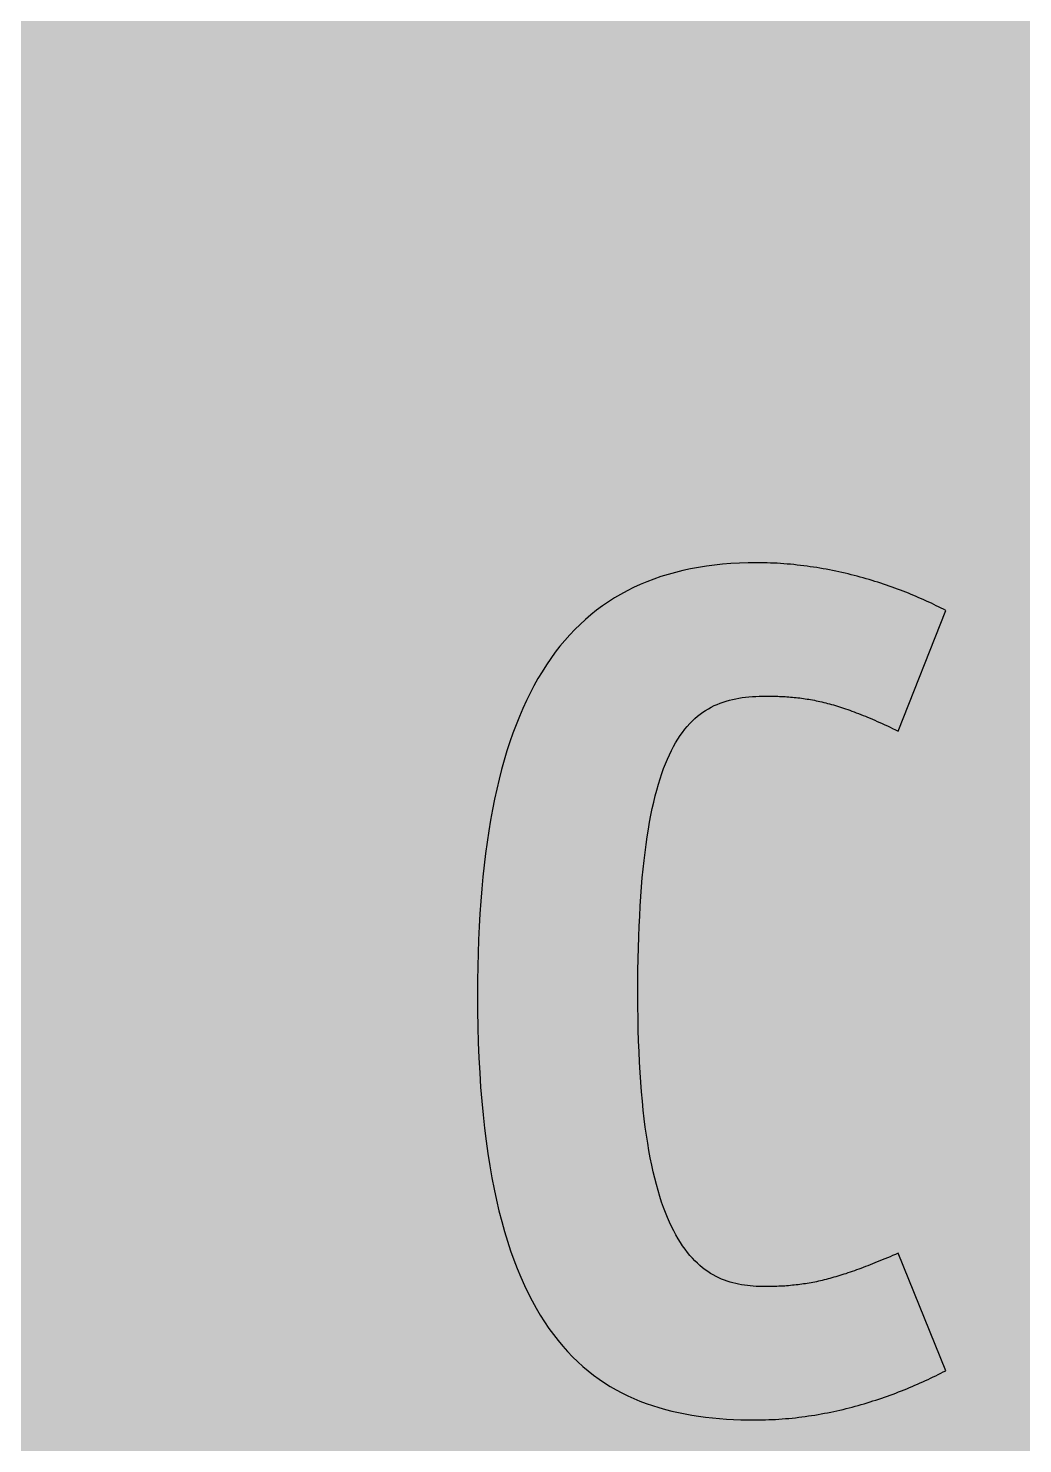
# Model space of a CAD drawing. Header units: millimetres. Extents: x 0 to 212, y 0 to 159.
# Drawn here: x 129.65 to 162.8, y 32.24 to 79.43 of the extents above; entities that cross this region are included whole.
import ezdxf

# ---------------------------------------------------------------- set-up
doc = ezdxf.new("R2010")
doc.units = ezdxf.units.MM

msp = doc.modelspace()

# ---------------------------------------------------------------- hatches: boundary and pattern name
for color, points in [(40, [(14.1633, 0.0536), (13.9878, 0.0533), (13.8125, 0.0559), (13.6373, 0.061), (13.462, 0.0686), (13.2893, 0.0787), (13.114, 0.0914), (12.9413, 0.1041), (12.7686, 0.1219), (12.5959, 0.1397), (12.4231, 0.16), (12.2504, 0.1829), (12.0777, 0.2057), (11.9075, 0.2337), (11.7373, 0.2616), (11.5672, 0.2921), (11.397, 0.3251), (11.2268, 0.3607), (11.0592, 0.3988), (10.8915, 0.4369), (10.7239, 0.4775), (10.5562, 0.5207), (10.3886, 0.5664), (10.2235, 0.6121), (10.0584, 0.6629), (9.8933, 0.7137), (9.7307, 0.7671), (9.5682, 0.8204), (9.4056, 0.8788), (9.2431, 0.9373), (9.083, 0.9982), (8.923, 1.0617), (8.763, 1.1252), (8.6055, 1.1938), (8.4455, 1.2624), (8.2906, 1.331), (8.1331, 1.4046), (7.9781, 1.4783), (7.8232, 1.5545), (7.6708, 1.6332), (7.5184, 1.7145), (7.366, 1.7958), (7.2161, 1.8796), (7.0663, 1.966), (6.919, 2.0523), (6.7716, 2.1438), (6.6243, 2.2352), (6.4795, 2.3266), (6.3348, 2.4232), (6.19, 2.5197), (6.0477, 2.6187), (5.908, 2.7178), (5.7683, 2.8194), (5.6286, 2.9235), (5.4915, 3.0302), (5.3543, 3.1369), (5.2197, 3.2461), (5.0851, 3.3579), (4.953, 3.4722), (4.8209, 3.5865), (4.6914, 3.7033), (4.5644, 3.8202), (4.4348, 3.9395), (4.3104, 4.0615), (4.1859, 4.1859), (4.0615, 4.3104), (3.9395, 4.4348), (3.8202, 4.5618), (3.7033, 4.6914), (3.5865, 4.8209), (3.4722, 4.953), (3.3579, 5.0851), (3.2487, 5.2197), (3.1369, 5.3543), (3.0302, 5.4915), (2.9235, 5.6286), (2.8194, 5.7683), (2.7178, 5.908), (2.6187, 6.0477), (2.5197, 6.19), (2.4232, 6.3348), (2.3266, 6.477), (2.2352, 6.6243), (2.1438, 6.7691), (2.0523, 6.919), (1.966, 7.0663), (1.8796, 7.2161), (1.7958, 7.366), (1.7145, 7.5184), (1.6332, 7.6708), (1.5545, 7.8232), (1.4783, 7.9781), (1.4046, 8.1331), (1.331, 8.2906), (1.2598, 8.4455), (1.1913, 8.603), (1.1252, 8.763), (1.0592, 8.923), (0.9982, 9.083), (0.9373, 9.2431), (0.8763, 9.4056), (0.8204, 9.5682), (0.7645, 9.7307), (0.7112, 9.8933), (0.6604, 10.0584), (0.6121, 10.2235), (0.5639, 10.3911), (0.5207, 10.5562), (0.4775, 10.7239), (0.4343, 10.8915), (0.3962, 11.0592), (0.3607, 11.2268), (0.3251, 11.397), (0.2921, 11.5672), (0.2616, 11.7373), (0.2311, 11.9075), (0.2057, 12.0802), (0.1803, 12.2504), (0.1575, 12.4231), (0.1372, 12.5959), (0.1194, 12.7686), (0.1041, 12.9413), (0.0889, 13.1166), (0.0787, 13.2893), (0.0686, 13.4645), (0.061, 13.6373), (0.0559, 13.8125), (0.0508, 13.9878), (0.0508, 14.163), (0.0522, 144.6925), (0.0508, 144.8664), (0.0559, 145.0416), (0.061, 145.2169), (0.0686, 145.3896), (0.0787, 145.5649), (0.0889, 145.7376), (0.1041, 145.9128), (0.1194, 146.0856), (0.1372, 146.2583), (0.1575, 146.431), (0.1803, 146.6037), (0.2057, 146.7739), (0.2311, 146.9466), (0.2616, 147.1168), (0.2921, 147.287), (0.3251, 147.4572), (0.3607, 147.6248), (0.3962, 147.795), (0.4343, 147.9626), (0.4775, 148.1303), (0.5207, 148.2979), (0.5639, 148.463), (0.6121, 148.6281), (0.6604, 148.7932), (0.7112, 148.9583), (0.7645, 149.1234), (0.8204, 149.286), (0.8763, 149.4485), (0.9373, 149.6111), (0.9982, 149.7711), (1.0592, 149.9311), (1.1252, 150.0911), (1.1913, 150.2486), (1.2598, 150.4061), (1.331, 150.5636), (1.4046, 150.7185), (1.4783, 150.876), (1.5545, 151.0284), (1.6332, 151.1833), (1.7145, 151.3357), (1.7958, 151.4856), (1.8796, 151.638), (1.966, 151.7879), (2.0523, 151.9352), (2.1438, 152.0825), (2.2352, 152.2298), (2.3266, 152.3746), (2.4232, 152.5194), (2.5197, 152.6616), (2.6187, 152.8039), (2.7178, 152.9461), (2.8194, 153.0858), (2.9235, 153.2255), (3.0302, 153.3627), (3.1369, 153.4973), (3.2487, 153.6344), (3.3579, 153.7665), (3.4722, 153.8986), (3.5865, 154.0307), (3.7033, 154.1602), (3.8202, 154.2898), (3.9395, 154.4168), (4.0615, 154.5438), (4.1859, 154.6682), (4.3104, 154.7901), (4.4348, 154.9121), (4.5644, 155.034), (4.6914, 155.1508), (4.8209, 155.2677), (4.953, 155.382), (5.0851, 155.4937), (5.2197, 155.6055), (5.3543, 155.7147), (5.4915, 155.8239), (5.6286, 155.9281), (5.7683, 156.0322), (5.908, 156.1338), (6.0477, 156.2354), (6.19, 156.3345), (6.3348, 156.431), (6.4795, 156.525), (6.6243, 156.6189), (6.7716, 156.7104), (6.919, 156.7993), (7.0663, 156.8882), (7.2161, 156.9745), (7.366, 157.0584), (7.5184, 157.1396), (7.6708, 157.2209), (7.8232, 157.2971), (7.9781, 157.3733), (8.1331, 157.4495), (8.2906, 157.5206), (8.4455, 157.5918), (8.6055, 157.6603), (8.763, 157.7289), (8.923, 157.7924), (9.083, 157.8559), (9.2431, 157.9169), (9.4056, 157.9753), (9.5682, 158.0337), (9.7307, 158.0871), (9.8933, 158.1404), (10.0584, 158.1912), (10.2235, 158.242), (10.3886, 158.2877), (10.5562, 158.3334), (10.7239, 158.3766), (10.8915, 158.4173), (11.0592, 158.4579), (11.2268, 158.4935), (11.397, 158.529), (11.5672, 158.562), (11.7373, 158.5925), (11.9075, 158.6205), (12.0777, 158.6484), (12.2504, 158.6713), (12.4231, 158.6941), (12.5959, 158.7144), (12.7686, 158.7322), (12.9413, 158.75), (13.114, 158.7627), (13.2893, 158.7754), (13.462, 158.7856), (13.6373, 158.7932), (13.8125, 158.7983), (13.9878, 158.8008), (14.163, 158.8033), (197.6078, 158.8036), (197.7822, 158.8008), (197.9574, 158.7983), (198.1327, 158.7932), (198.3054, 158.7856), (198.4807, 158.7754), (198.6534, 158.7627), (198.8287, 158.75), (199.0014, 158.7322), (199.1741, 158.7144), (199.3468, 158.6941), (199.5195, 158.6713), (199.6897, 158.6484), (199.8624, 158.6205), (200.0326, 158.5925), (200.2028, 158.562), (200.373, 158.529), (200.5432, 158.4935), (200.7108, 158.4579), (200.8784, 158.4173), (201.0461, 158.3766), (201.2137, 158.3334), (201.3788, 158.2877), (201.5465, 158.242), (201.7116, 158.1912), (201.8767, 158.1404), (202.0392, 158.0871), (202.2018, 158.0337), (202.3643, 157.9753), (202.5269, 157.9169), (202.6869, 157.8559), (202.8469, 157.7924), (203.007, 157.7289), (203.167, 157.6603), (203.3245, 157.5918), (203.4794, 157.5206), (203.6369, 157.4495), (203.7918, 157.3733), (203.9468, 157.2971), (204.0992, 157.2209), (204.2516, 157.1396), (204.404, 157.0584), (204.5538, 156.9745), (204.7037, 156.8882), (204.8535, 156.7993), (205.0009, 156.7104), (205.1456, 156.6189), (205.293, 156.525), (205.4352, 156.431), (205.58, 156.3345), (205.7222, 156.2354), (205.8619, 156.1338), (206.0016, 156.0322), (206.1413, 155.9281), (206.2785, 155.8239), (206.4156, 155.7147), (206.5503, 155.6055), (206.6849, 155.4937), (206.817, 155.382), (206.949, 155.2677), (207.0786, 155.1508), (207.2081, 155.034), (207.3351, 154.9121), (207.4596, 154.7901), (207.584, 154.6682), (207.7085, 154.5438), (207.8304, 154.4168), (207.9498, 154.2898), (208.0666, 154.1602), (208.1835, 154.0307), (208.2978, 153.8986), (208.4121, 153.7665), (208.5238, 153.6344), (208.6331, 153.4973), (208.7397, 153.3627), (208.8464, 153.2255), (208.9506, 153.0858), (209.0522, 152.9461), (209.1512, 152.8039), (209.2503, 152.6616), (209.3468, 152.5194), (209.4433, 152.3746), (209.5348, 152.2298), (209.6262, 152.0825), (209.7176, 151.9352), (209.804, 151.7879), (209.8904, 151.638), (209.9742, 151.4856), (210.0555, 151.3357), (210.1367, 151.1833), (210.2155, 151.0284), (210.2917, 150.876), (210.3653, 150.7185), (210.439, 150.5636), (210.5076, 150.4061), (210.5762, 150.2486), (210.6447, 150.0911), (210.7082, 149.9311), (210.7717, 149.7711), (210.8327, 149.6111), (210.8911, 149.4485), (210.9495, 149.286), (211.0029, 149.1234), (211.0562, 148.9583), (211.107, 148.7932), (211.1578, 148.6281), (211.2035, 148.463), (211.2493, 148.2979), (211.2924, 148.1303), (211.3331, 147.9626), (211.3712, 147.795), (211.4093, 147.6248), (211.4448, 147.4572), (211.4779, 147.287), (211.5083, 147.1168), (211.5363, 146.9466), (211.5642, 146.7739), (211.5871, 146.6037), (211.6099, 146.431), (211.6303, 146.2583), (211.648, 146.0856), (211.6658, 145.9128), (211.6785, 145.7376), (211.6912, 145.5649), (211.7014, 145.3896), (211.709, 145.2169), (211.7141, 145.0416), (211.7166, 144.8664), (211.7166, 144.6911), (211.7189, 14.1647), (211.7166, 13.9878), (211.7141, 13.8125), (211.709, 13.6373), (211.7014, 13.4645), (211.6912, 13.2893), (211.6785, 13.1166), (211.6658, 12.9413), (211.648, 12.7686), (211.6303, 12.5959), (211.6099, 12.4231), (211.5871, 12.2504), (211.5642, 12.0802), (211.5363, 11.9075), (211.5083, 11.7373), (211.4779, 11.5672), (211.4448, 11.397), (211.4093, 11.2268), (211.3712, 11.0592), (211.3331, 10.8915), (211.2924, 10.7239), (211.2493, 10.5562), (211.2035, 10.3911), (211.1578, 10.2235), (211.107, 10.0584), (211.0562, 9.8933), (211.0029, 9.7307), (210.9495, 9.5682), (210.8911, 9.4056), (210.8327, 9.2431), (210.7717, 9.083), (210.7082, 8.923), (210.6447, 8.763), (210.5762, 8.603), (210.5076, 8.4455), (210.439, 8.2906), (210.3653, 8.1331), (210.2917, 7.9781), (210.2155, 7.8232), (210.1367, 7.6708), (210.0555, 7.5184), (209.9742, 7.366), (209.8904, 7.2161), (209.804, 7.0663), (209.7176, 6.919), (209.6262, 6.7691), (209.5348, 6.6243), (209.4433, 6.477), (209.3468, 6.3348), (209.2503, 6.19), (209.1512, 6.0477), (209.0522, 5.908), (208.9506, 5.7683), (208.8464, 5.6286), (208.7397, 5.4915), (208.6331, 5.3543), (208.5238, 5.2197), (208.4121, 5.0851), (208.2978, 4.953), (208.1835, 4.8209), (208.0666, 4.6914), (207.9498, 4.5618), (207.8304, 4.4348), (207.7085, 4.3104), (207.584, 4.1859), (207.4596, 4.0615), (207.3351, 3.9395), (207.2081, 3.8202), (207.0786, 3.7033), (206.949, 3.5865), (206.817, 3.4722), (206.6849, 3.3579), (206.5503, 3.2461), (206.4156, 3.1369), (206.2785, 3.0302), (206.1413, 2.9235), (206.0016, 2.8194), (205.8619, 2.7178), (205.7222, 2.6187), (205.58, 2.5197), (205.4352, 2.4232), (205.293, 2.3266), (205.1456, 2.2352), (205.0009, 2.1438), (204.8535, 2.0523), (204.7037, 1.966), (204.5538, 1.8796), (204.404, 1.7958), (204.2516, 1.7145), (204.0992, 1.6332), (203.9468, 1.5545), (203.7918, 1.4783), (203.6369, 1.4046), (203.4794, 1.331), (203.3245, 1.2624), (203.167, 1.1938), (203.007, 1.1252), (202.8469, 1.0617), (202.6869, 0.9982), (202.5269, 0.9373), (202.3643, 0.8788), (202.2018, 0.8204), (202.0392, 0.7671), (201.8767, 0.7137), (201.7116, 0.6629), (201.5465, 0.6121), (201.3788, 0.5664), (201.2137, 0.5207), (201.0461, 0.4775), (200.8784, 0.4369), (200.7108, 0.3988), (200.5432, 0.3607), (200.373, 0.3251), (200.2028, 0.2921), (200.0326, 0.2616), (199.8624, 0.2337), (199.6897, 0.2057), (199.5195, 0.1829), (199.3468, 0.16), (199.1741, 0.1397), (199.0014, 0.1219), (198.8287, 0.1041), (198.6534, 0.0914), (198.4807, 0.0787), (198.3054, 0.0686), (198.1327, 0.061), (197.9574, 0.0559), (197.7822, 0.0533), (197.6069, 0.0533)]), (59, [(154.1999, 37.4823), (154.1018, 37.4828), (154.0053, 37.4853), (153.9088, 37.4879), (153.8097, 37.4955), (153.7132, 37.5031), (153.6167, 37.5133), (153.5201, 37.526), (153.4236, 37.5412), (153.3271, 37.559), (153.2331, 37.5793), (153.1366, 37.6047), (153.0401, 37.6326), (152.9461, 37.6631), (152.8521, 37.6961), (152.7581, 37.7342), (152.6667, 37.7749), (152.5727, 37.8206), (152.4813, 37.8689), (152.3924, 37.9222), (152.3009, 37.9806), (152.212, 38.0441), (152.1257, 38.1102), (152.0368, 38.1838), (151.953, 38.26), (151.8666, 38.3413), (151.7828, 38.4302), (151.7015, 38.5216), (151.6202, 38.6207), (151.5389, 38.7248), (151.4602, 38.8366), (151.384, 38.9534), (151.3078, 39.0754), (151.2341, 39.2049), (151.1605, 39.3395), (151.0894, 39.4818), (151.0208, 39.6316), (150.9522, 39.7891), (150.8862, 39.9517), (150.8227, 40.1218), (150.7592, 40.2996), (150.7007, 40.4851), (150.6423, 40.6806), (150.5864, 40.8813), (150.5306, 41.0921), (150.4798, 41.308), (150.429, 41.5341), (150.3807, 41.7703), (150.3375, 42.0141), (150.2943, 42.2656), (150.2537, 42.5272), (150.2156, 42.7965), (150.18, 43.0784), (150.147, 43.368), (150.1165, 43.6651), (150.0886, 43.975), (150.0632, 44.2925), (150.0403, 44.6227), (150.02, 44.9605), (150.0048, 45.3111), (149.9895, 45.6692), (149.9794, 46.04), (149.9718, 46.421), (149.9667, 46.8147), (149.9641, 47.2186), (149.9667, 47.625), (149.9692, 48.0187), (149.9768, 48.4048), (149.9845, 48.7782), (149.9972, 49.1414), (150.0099, 49.4919), (150.0276, 49.8348), (150.0454, 50.1675), (150.0657, 50.4901), (150.0886, 50.8025), (150.114, 51.1048), (150.1419, 51.3969), (150.1724, 51.6814), (150.2054, 51.9557), (150.241, 52.2224), (150.2766, 52.4789), (150.3172, 52.7253), (150.3578, 52.9641), (150.401, 53.1952), (150.4467, 53.4187), (150.495, 53.6321), (150.5458, 53.8378), (150.5966, 54.036), (150.6525, 54.2265), (150.7084, 54.4093), (150.7668, 54.5846), (150.8252, 54.7522), (150.8887, 54.9123), (150.9522, 55.0647), (151.0182, 55.212), (151.0868, 55.3517), (151.1554, 55.4863), (151.2265, 55.6133), (151.3002, 55.7352), (151.3764, 55.8495), (151.4526, 55.9562), (151.5313, 56.0603), (151.6126, 56.1569), (151.6939, 56.2483), (151.7777, 56.3347), (151.8641, 56.4159), (151.953, 56.4921), (152.0419, 56.5633), (152.1308, 56.6293), (152.2247, 56.6903), (152.3187, 56.7461), (152.4127, 56.7995), (152.5092, 56.8477), (152.6083, 56.8909), (152.7073, 56.9316), (152.8089, 56.9671), (152.9131, 57.0001), (153.0172, 57.0306), (153.1214, 57.056), (153.228, 57.0789), (153.3373, 57.0992), (153.4465, 57.117), (153.5582, 57.1297), (153.67, 57.1424), (153.7843, 57.15), (153.8986, 57.1576), (154.0154, 57.1627), (154.1323, 57.1652), (154.2517, 57.1652), (154.3152, 57.1652), (154.3787, 57.1652), (154.4422, 57.1652), (154.5057, 57.1627), (154.5666, 57.1627), (154.6301, 57.1602), (154.6911, 57.1576), (154.7546, 57.1551), (154.8155, 57.1525), (154.8765, 57.15), (154.9375, 57.1449), (154.9984, 57.1398), (155.0594, 57.1348), (155.1203, 57.1297), (155.1813, 57.1246), (155.2423, 57.1195), (155.3032, 57.1119), (155.3642, 57.1043), (155.4226, 57.0967), (155.4836, 57.089), (155.5445, 57.0789), (155.6055, 57.0687), (155.6664, 57.0586), (155.7274, 57.0484), (155.7909, 57.0382), (155.8519, 57.0255), (155.9128, 57.0128), (155.9763, 57.0001), (156.0373, 56.9874), (156.1008, 56.9722), (156.1643, 56.957), (156.2278, 56.9417), (156.2913, 56.9239), (156.3573, 56.9087), (156.4208, 56.8884), (156.4869, 56.8706), (156.5529, 56.8503), (156.6189, 56.8325), (156.6875, 56.8096), (156.7561, 56.7893), (156.8247, 56.7665), (156.8933, 56.7436), (156.9618, 56.7182), (157.033, 56.6928), (157.1041, 56.6674), (157.1777, 56.642), (157.2489, 56.6141), (157.3225, 56.5861), (157.3987, 56.5556), (157.4749, 56.5252), (157.5511, 56.4947), (157.6273, 56.4617), (157.7061, 56.4312), (157.7848, 56.3956), (157.8661, 56.3601), (157.9474, 56.3245), (158.0312, 56.2889), (158.115, 56.2508), (158.1988, 56.2127), (158.2852, 56.1721), (158.3741, 56.1315), (158.4604, 56.0883), (158.5519, 56.0451), (158.6433, 56.0019), (160.2313, 60.0244), (160.1521, 60.0634), (160.0759, 60.1015), (159.9946, 60.1421), (159.9159, 60.1802), (159.8346, 60.2183), (159.7533, 60.259), (159.672, 60.2971), (159.5882, 60.3352), (159.5044, 60.3733), (159.4206, 60.4114), (159.3342, 60.4469), (159.2478, 60.485), (159.1615, 60.5206), (159.0751, 60.5561), (158.9862, 60.5942), (158.8973, 60.6298), (158.8059, 60.6628), (158.717, 60.6984), (158.6255, 60.7339), (158.5341, 60.767), (158.4401, 60.8), (158.3487, 60.833), (158.2547, 60.866), (158.1582, 60.899), (158.0642, 60.9295), (157.9677, 60.96), (157.8712, 60.9905), (157.7746, 61.021), (157.6756, 61.0489), (157.5791, 61.0794), (157.48, 61.1073), (157.3809, 61.1353), (157.2793, 61.1607), (157.1777, 61.1886), (157.0787, 61.214), (156.9745, 61.2394), (156.8729, 61.2623), (156.7713, 61.2877), (156.6672, 61.3105), (156.5631, 61.3308), (156.4589, 61.3537), (156.3548, 61.374), (156.2481, 61.3943), (156.1414, 61.4121), (156.0347, 61.4324), (155.9281, 61.4502), (155.8214, 61.4655), (155.7147, 61.4807), (155.6055, 61.4959), (155.4963, 61.5112), (155.387, 61.5239), (155.2778, 61.5366), (155.1686, 61.5493), (155.0568, 61.5594), (154.9476, 61.5696), (154.8359, 61.5772), (154.7241, 61.5848), (154.6123, 61.5925), (154.5006, 61.5975), (154.3888, 61.6026), (154.2745, 61.6052), (154.1628, 61.6077), (154.0485, 61.6102), (153.9342, 61.6102), (153.6421, 61.6077), (153.3525, 61.5975), (153.0706, 61.5823), (152.7912, 61.5594), (152.5168, 61.5315), (152.2501, 61.4959), (151.986, 61.4553), (151.7269, 61.407), (151.4704, 61.3512), (151.2214, 61.2902), (150.9751, 61.2242), (150.7363, 61.148), (150.5001, 61.0667), (150.2689, 60.9803), (150.0429, 60.8838), (149.8219, 60.7822), (149.606, 60.6755), (149.3926, 60.5587), (149.1869, 60.4368), (148.9837, 60.3072), (148.7856, 60.1726), (148.5925, 60.0278), (148.402, 59.878), (148.2192, 59.7205), (148.0388, 59.5579), (147.8661, 59.3852), (147.6959, 59.2074), (147.5308, 59.022), (147.3683, 58.8289), (147.2133, 58.6283), (147.0609, 58.42), (146.9161, 58.2041), (146.7739, 57.9806), (146.6342, 57.752), (146.5021, 57.5132), (146.3751, 57.2694), (146.2507, 57.0179), (146.1313, 56.7563), (146.017, 56.4896), (145.9052, 56.2127), (145.8011, 55.9308), (145.6995, 55.6387), (145.603, 55.3415), (145.5115, 55.0342), (145.4252, 54.7218), (145.3413, 54.3992), (145.2626, 54.069), (145.1889, 53.7312), (145.1204, 53.3857), (145.0543, 53.0301), (144.9959, 52.6694), (144.94, 52.2986), (144.8892, 51.9227), (144.841, 51.5341), (144.8003, 51.1404), (144.7622, 50.739), (144.7292, 50.3276), (144.6987, 49.9085), (144.6759, 49.4817), (144.6555, 49.0449), (144.6403, 48.6004), (144.6276, 48.1482), (144.6225, 47.6885), (144.62, 47.2186), (144.6225, 46.67), (144.6327, 46.134), (144.6454, 45.6133), (144.6657, 45.1053), (144.6936, 44.61), (144.7241, 44.13), (144.7622, 43.6601), (144.8054, 43.2054), (144.8537, 42.7634), (144.907, 42.3316), (144.9654, 41.9151), (145.0289, 41.5087), (145.1, 41.1124), (145.1737, 40.7314), (145.2524, 40.3606), (145.3363, 40.0025), (145.4277, 39.6545), (145.5217, 39.3167), (145.6207, 38.9915), (145.7223, 38.6766), (145.8316, 38.3718), (145.9433, 38.0797), (146.0602, 37.7952), (146.1821, 37.5209), (146.3091, 37.2593), (146.4386, 37.0053), (146.5732, 36.7614), (146.7104, 36.5277), (146.8526, 36.3017), (147, 36.0858), (147.1498, 35.88), (147.3048, 35.6819), (147.4622, 35.494), (147.6248, 35.3136), (147.7899, 35.1409), (147.9601, 34.9758), (148.1328, 34.8209), (148.3081, 34.671), (148.4884, 34.5313), (148.6713, 34.3992), (148.8567, 34.2722), (149.0472, 34.1554), (149.2402, 34.0436), (149.4333, 33.9395), (149.6339, 33.8404), (149.8346, 33.749), (150.0378, 33.6652), (150.2461, 33.5864), (150.4544, 33.5128), (150.6677, 33.4467), (150.8836, 33.3858), (151.0995, 33.3299), (151.3205, 33.2791), (151.5415, 33.2359), (151.7675, 33.1953), (151.9936, 33.1597), (152.2222, 33.1292), (152.4533, 33.1038), (152.687, 33.0835), (152.9207, 33.0657), (153.1595, 33.053), (153.3982, 33.0429), (153.637, 33.0378), (153.8808, 33.0378), (153.9951, 33.0378), (154.1069, 33.0403), (154.2212, 33.0429), (154.3329, 33.0454), (154.4447, 33.0505), (154.559, 33.0556), (154.6682, 33.0632), (154.78, 33.0708), (154.8917, 33.0784), (155.001, 33.0886), (155.1102, 33.0987), (155.2219, 33.1114), (155.3286, 33.1241), (155.4378, 33.1368), (155.5471, 33.1521), (155.6537, 33.1673), (155.7604, 33.1826), (155.8671, 33.2003), (155.9738, 33.2181), (156.0805, 33.2359), (156.1846, 33.2562), (156.2913, 33.2765), (156.3954, 33.2969), (156.4996, 33.3197), (156.6037, 33.34), (156.7053, 33.3654), (156.8069, 33.3883), (156.911, 33.4137), (157.0126, 33.4391), (157.1117, 33.4645), (157.2133, 33.4924), (157.3124, 33.5204), (157.414, 33.5483), (157.513, 33.5763), (157.6095, 33.6067), (157.7086, 33.6372), (157.8051, 33.6677), (157.9042, 33.6982), (158.0007, 33.7312), (158.0947, 33.7617), (158.1912, 33.7947), (158.2852, 33.8303), (158.3792, 33.8633), (158.4731, 33.8988), (158.5671, 33.9319), (158.6611, 33.9674), (158.7525, 34.0055), (158.844, 34.0411), (158.9354, 34.0766), (159.0243, 34.1147), (159.1158, 34.1528), (159.2047, 34.1909), (159.2936, 34.229), (159.3825, 34.2697), (159.4688, 34.3078), (159.5552, 34.3484), (159.6415, 34.3891), (159.7279, 34.4272), (159.8143, 34.4678), (159.8981, 34.511), (159.9819, 34.5516), (160.0657, 34.5923), (160.147, 34.6354), (160.2308, 34.6761), (158.6438, 38.5946), (158.5519, 38.5547), (158.4604, 38.5166), (158.3741, 38.4785), (158.2852, 38.4404), (158.2014, 38.4048), (158.115, 38.3692), (158.0312, 38.3362), (157.9499, 38.3032), (157.8686, 38.2702), (157.7899, 38.2372), (157.7111, 38.2067), (157.6324, 38.1762), (157.5562, 38.1457), (157.48, 38.1178), (157.4038, 38.0898), (157.3301, 38.0619), (157.2565, 38.0365), (157.1854, 38.0086), (157.1142, 37.9832), (157.0431, 37.9603), (156.972, 37.9349), (156.9034, 37.912), (156.8348, 37.8917), (156.7663, 37.8689), (156.7002, 37.8485), (156.6316, 37.8282), (156.5656, 37.8079), (156.4996, 37.7901), (156.4361, 37.7698), (156.37, 37.752), (156.3065, 37.7368), (156.2405, 37.719), (156.177, 37.7038), (156.1135, 37.6885), (156.0525, 37.6733), (155.989, 37.6606), (155.9255, 37.6453), (155.8646, 37.6326), (155.8011, 37.6199), (155.7401, 37.6098), (155.6766, 37.5971), (155.6156, 37.5869), (155.5521, 37.5768), (155.4912, 37.5691), (155.4302, 37.559), (155.3667, 37.5514), (155.3058, 37.5437), (155.2423, 37.5361), (155.1788, 37.5285), (155.1178, 37.5234), (155.0543, 37.5158), (154.9908, 37.5107), (154.9273, 37.5056), (154.8638, 37.5006), (154.8003, 37.498), (154.7343, 37.4929), (154.6682, 37.4904), (154.6047, 37.4879), (154.5387, 37.4853), (154.4701, 37.4853), (154.4041, 37.4828), (154.3355, 37.4828), (154.2669, 37.4802), (154.1983, 37.4802)])]:
    msp.add_hatch(color=color).paths.add_polyline_path(points)
h = msp.add_hatch(color=59)
h.paths.add_polyline_path([(130.5458, 61.0828), (130.5458, 56.8494), (133.7208, 56.8494), (133.7208, 33.5675), (138.9063, 33.5675), (138.9063, 61.0828)])
edge = h.paths.add_edge_path(flags=16)
edge.add_line((132.7146, 69.7615), (132.715, 69.6646))
edge.add_line((132.715, 69.6646), (132.7175, 69.5681))
edge.add_line((132.7175, 69.5681), (132.7226, 69.4741))
edge.add_line((132.7226, 69.4741), (132.7302, 69.3801))
edge.add_line((132.7302, 69.3801), (132.7404, 69.2861))
edge.add_line((132.7404, 69.2861), (132.7531, 69.1947))
edge.add_line((132.7531, 69.1947), (132.7683, 69.1032))
edge.add_line((132.7683, 69.1032), (132.7836, 69.0118))
edge.add_line((132.7836, 69.0118), (132.8014, 68.9229))
edge.add_line((132.8014, 68.9229), (132.8217, 68.8365))
edge.add_line((132.8217, 68.8365), (132.8445, 68.7476))
edge.add_line((132.8445, 68.7476), (132.8674, 68.6613))
edge.add_line((132.8674, 68.6613), (132.8953, 68.5775))
edge.add_line((132.8953, 68.5775), (132.9233, 68.4911))
edge.add_line((132.9233, 68.4911), (132.9538, 68.4098))
edge.add_line((132.9538, 68.4098), (132.9842, 68.326))
edge.add_line((132.9842, 68.326), (133.0198, 68.2473))
edge.add_line((133.0198, 68.2473), (133.0554, 68.166))
edge.add_line((133.0554, 68.166), (133.0935, 68.0872))
edge.add_line((133.0935, 68.0872), (133.1316, 68.011))
edge.add_line((133.1316, 68.011), (133.1747, 67.9348))
edge.add_line((133.1747, 67.9348), (133.2179, 67.8612))
edge.add_line((133.2179, 67.8612), (133.2611, 67.7875))
edge.add_line((133.2611, 67.7875), (133.3068, 67.7139))
edge.add_line((133.3068, 67.7139), (133.3551, 67.6427))
edge.add_line((133.3551, 67.6427), (133.4059, 67.5742))
edge.add_line((133.4059, 67.5742), (133.4567, 67.5056))
edge.add_line((133.4567, 67.5056), (133.51, 67.4395))
edge.add_line((133.51, 67.4395), (133.5659, 67.3735))
edge.add_line((133.5659, 67.3735), (133.6218, 67.31))
edge.add_line((133.6218, 67.31), (133.6802, 67.249))
edge.add_line((133.6802, 67.249), (133.7386, 67.1881))
edge.add_line((133.7386, 67.1881), (133.7996, 67.1271))
edge.add_line((133.7996, 67.1271), (133.8631, 67.0687))
edge.add_line((133.8631, 67.0687), (133.9266, 67.0128))
edge.add_line((133.9266, 67.0128), (133.9901, 66.9595))
edge.add_line((133.9901, 66.9595), (134.0587, 66.9061))
edge.add_line((134.0587, 66.9061), (134.1272, 66.8553))
edge.add_line((134.1272, 66.8553), (134.1958, 66.8045))
edge.add_line((134.1958, 66.8045), (134.2669, 66.7563))
edge.add_line((134.2669, 66.7563), (134.3381, 66.7106))
edge.add_line((134.3381, 66.7106), (134.4117, 66.6648))
edge.add_line((134.4117, 66.6648), (134.4879, 66.6217))
edge.add_line((134.4879, 66.6217), (134.5641, 66.581))
edge.add_line((134.5641, 66.581), (134.6403, 66.5404))
edge.add_line((134.6403, 66.5404), (134.7191, 66.5048))
edge.add_line((134.7191, 66.5048), (134.7978, 66.4693))
edge.add_line((134.7978, 66.4693), (134.8791, 66.4337))
edge.add_line((134.8791, 66.4337), (134.9604, 66.4032))
edge.add_line((134.9604, 66.4032), (135.0442, 66.3727))
edge.add_line((135.0442, 66.3727), (135.128, 66.3448))
edge.add_line((135.128, 66.3448), (135.2144, 66.3169))
edge.add_line((135.2144, 66.3169), (135.3007, 66.294))
edge.add_line((135.3007, 66.294), (135.3871, 66.2711))
edge.add_line((135.3871, 66.2711), (135.476, 66.2508))
edge.add_line((135.476, 66.2508), (135.5649, 66.233))
edge.add_line((135.5649, 66.233), (135.6538, 66.2153))
edge.add_line((135.6538, 66.2153), (135.7452, 66.2026))
edge.add_line((135.7452, 66.2026), (135.8392, 66.1899))
edge.add_line((135.8392, 66.1899), (135.9306, 66.1797))
edge.add_line((135.9306, 66.1797), (136.0246, 66.1721))
edge.add_line((136.0246, 66.1721), (136.1186, 66.167))
edge.add_line((136.1186, 66.167), (136.2151, 66.1645))
edge.add_line((136.2151, 66.1645), (136.3116, 66.1619))
edge.add_line((136.3116, 66.1619), (136.4082, 66.1645))
edge.add_line((136.4082, 66.1645), (136.5021, 66.167))
edge.add_line((136.5021, 66.167), (136.5987, 66.1721))
edge.add_line((136.5987, 66.1721), (136.6926, 66.1797))
edge.add_line((136.6926, 66.1797), (136.7841, 66.1899))
edge.add_line((136.7841, 66.1899), (136.8781, 66.2026))
edge.add_line((136.8781, 66.2026), (136.9695, 66.2153))
edge.add_line((136.9695, 66.2153), (137.0584, 66.233))
edge.add_line((137.0584, 66.233), (137.1473, 66.2508))
edge.add_line((137.1473, 66.2508), (137.2362, 66.2711))
edge.add_line((137.2362, 66.2711), (137.3251, 66.294))
edge.add_line((137.3251, 66.294), (137.4089, 66.3169))
edge.add_line((137.4089, 66.3169), (137.4953, 66.3448))
edge.add_line((137.4953, 66.3448), (137.5791, 66.3727))
edge.add_line((137.5791, 66.3727), (137.6629, 66.4032))
edge.add_line((137.6629, 66.4032), (137.7442, 66.4337))
edge.add_line((137.7442, 66.4337), (137.8255, 66.4693))
edge.add_line((137.8255, 66.4693), (137.9042, 66.5048))
edge.add_line((137.9042, 66.5048), (137.983, 66.5404))
edge.add_line((137.983, 66.5404), (138.0617, 66.581))
edge.add_line((138.0617, 66.581), (138.1379, 66.6217))
edge.add_line((138.1379, 66.6217), (138.2116, 66.6648))
edge.add_line((138.2116, 66.6648), (138.2852, 66.7106))
edge.add_line((138.2852, 66.7106), (138.3563, 66.7563))
edge.add_line((138.3563, 66.7563), (138.4275, 66.8045))
edge.add_line((138.4275, 66.8045), (138.4986, 66.8553))
edge.add_line((138.4986, 66.8553), (138.5672, 66.9061))
edge.add_line((138.5672, 66.9061), (138.6332, 66.9595))
edge.add_line((138.6332, 66.9595), (138.6992, 67.0128))
edge.add_line((138.6992, 67.0128), (138.7627, 67.0687))
edge.add_line((138.7627, 67.0687), (138.8237, 67.1271))
edge.add_line((138.8237, 67.1271), (138.8847, 67.1881))
edge.add_line((138.8847, 67.1881), (138.9456, 67.249))
edge.add_line((138.9456, 67.249), (139.0015, 67.31))
edge.add_line((139.0015, 67.31), (139.0599, 67.3735))
edge.add_line((139.0599, 67.3735), (139.1133, 67.4395))
edge.add_line((139.1133, 67.4395), (139.1666, 67.5056))
edge.add_line((139.1666, 67.5056), (139.2174, 67.5742))
edge.add_line((139.2174, 67.5742), (139.2682, 67.6427))
edge.add_line((139.2682, 67.6427), (139.3165, 67.7139))
edge.add_line((139.3165, 67.7139), (139.3622, 67.7875))
edge.add_line((139.3622, 67.7875), (139.4079, 67.8612))
edge.add_line((139.4079, 67.8612), (139.4511, 67.9348))
edge.add_line((139.4511, 67.9348), (139.4917, 68.011))
edge.add_line((139.4917, 68.011), (139.5324, 68.0872))
edge.add_line((139.5324, 68.0872), (139.5679, 68.166))
edge.add_line((139.5679, 68.166), (139.606, 68.2473))
edge.add_line((139.606, 68.2473), (139.639, 68.326))
edge.add_line((139.639, 68.326), (139.6721, 68.4098))
edge.add_line((139.6721, 68.4098), (139.7, 68.4911))
edge.add_line((139.7, 68.4911), (139.7305, 68.5775))
edge.add_line((139.7305, 68.5775), (139.7559, 68.6613))
edge.add_line((139.7559, 68.6613), (139.7813, 68.7476))
edge.add_line((139.7813, 68.7476), (139.8016, 68.8365))
edge.add_line((139.8016, 68.8365), (139.8219, 68.9229))
edge.add_line((139.8219, 68.9229), (139.8422, 69.0118))
edge.add_line((139.8422, 69.0118), (139.8575, 69.1032))
edge.add_line((139.8575, 69.1032), (139.8702, 69.1947))
edge.add_line((139.8702, 69.1947), (139.8829, 69.2861))
edge.add_line((139.8829, 69.2861), (139.893, 69.3801))
edge.add_line((139.893, 69.3801), (139.9007, 69.4741))
edge.add_line((139.9007, 69.4741), (139.9057, 69.5681))
edge.add_line((139.9057, 69.5681), (139.9108, 69.6646))
edge.add_line((139.9108, 69.6646), (139.9108, 69.7611))
edge.add_line((139.9108, 69.7611), (139.9108, 69.8576))
edge.add_line((139.9108, 69.8576), (139.9057, 69.9516))
edge.add_line((139.9057, 69.9516), (139.9007, 70.0456))
edge.add_line((139.9007, 70.0456), (139.893, 70.1396))
edge.add_line((139.893, 70.1396), (139.8829, 70.2335))
edge.add_line((139.8829, 70.2335), (139.8702, 70.325))
edge.add_line((139.8702, 70.325), (139.8575, 70.4164))
edge.add_line((139.8575, 70.4164), (139.8422, 70.5079))
edge.add_line((139.8422, 70.5079), (139.8219, 70.5968))
edge.add_line((139.8219, 70.5968), (139.8016, 70.6857))
edge.add_line((139.8016, 70.6857), (139.7813, 70.772))
edge.add_line((139.7813, 70.772), (139.7559, 70.8584))
edge.add_line((139.7559, 70.8584), (139.7305, 70.9447))
edge.add_line((139.7305, 70.9447), (139.7, 71.0286))
edge.add_line((139.7, 71.0286), (139.6721, 71.1098))
edge.add_line((139.6721, 71.1098), (139.639, 71.1937))
edge.add_line((139.639, 71.1937), (139.606, 71.2724))
edge.add_line((139.606, 71.2724), (139.5679, 71.3537))
edge.add_line((139.5679, 71.3537), (139.5324, 71.4324))
edge.add_line((139.5324, 71.4324), (139.4917, 71.5086))
edge.add_line((139.4917, 71.5086), (139.4511, 71.5848))
edge.add_line((139.4511, 71.5848), (139.4079, 71.6585))
edge.add_line((139.4079, 71.6585), (139.3622, 71.7321))
edge.add_line((139.3622, 71.7321), (139.3165, 71.8058))
edge.add_line((139.3165, 71.8058), (139.2682, 71.8769))
edge.add_line((139.2682, 71.8769), (139.2174, 71.9455))
edge.add_line((139.2174, 71.9455), (139.1666, 72.0141))
edge.add_line((139.1666, 72.0141), (139.1133, 72.0801))
edge.add_line((139.1133, 72.0801), (139.0599, 72.1462))
edge.add_line((139.0599, 72.1462), (139.0015, 72.2097))
edge.add_line((139.0015, 72.2097), (138.9456, 72.2732))
edge.add_line((138.9456, 72.2732), (138.8847, 72.3316))
edge.add_line((138.8847, 72.3316), (138.8237, 72.3925))
edge.add_line((138.8237, 72.3925), (138.7627, 72.451))
edge.add_line((138.7627, 72.451), (138.6992, 72.5068))
edge.add_line((138.6992, 72.5068), (138.6332, 72.5602))
edge.add_line((138.6332, 72.5602), (138.5672, 72.6135))
edge.add_line((138.5672, 72.6135), (138.4986, 72.6669))
edge.add_line((138.4986, 72.6669), (138.4275, 72.7151))
edge.add_line((138.4275, 72.7151), (138.3563, 72.7634))
edge.add_line((138.3563, 72.7634), (138.2852, 72.8091))
edge.add_line((138.2852, 72.8091), (138.2116, 72.8548))
edge.add_line((138.2116, 72.8548), (138.1379, 72.898))
edge.add_line((138.1379, 72.898), (138.0617, 72.9386))
edge.add_line((138.0617, 72.9386), (137.983, 72.9793))
edge.add_line((137.983, 72.9793), (137.9042, 73.0174))
edge.add_line((137.9042, 73.0174), (137.8255, 73.0529))
edge.add_line((137.8255, 73.0529), (137.7442, 73.086))
edge.add_line((137.7442, 73.086), (137.6629, 73.119))
edge.add_line((137.6629, 73.119), (137.5791, 73.1495))
edge.add_line((137.5791, 73.1495), (137.4953, 73.1774))
edge.add_line((137.4953, 73.1774), (137.4089, 73.2028))
edge.add_line((137.4089, 73.2028), (137.3251, 73.2282))
edge.add_line((137.3251, 73.2282), (137.2362, 73.2485))
edge.add_line((137.2362, 73.2485), (137.1473, 73.2688))
edge.add_line((137.1473, 73.2688), (137.0584, 73.2892))
edge.add_line((137.0584, 73.2892), (136.9695, 73.3044))
edge.add_line((136.9695, 73.3044), (136.8781, 73.3196))
edge.add_line((136.8781, 73.3196), (136.7841, 73.3298))
edge.add_line((136.7841, 73.3298), (136.6926, 73.34))
edge.add_line((136.6926, 73.34), (136.5987, 73.3476))
edge.add_line((136.5987, 73.3476), (136.5021, 73.3527))
edge.add_line((136.5021, 73.3527), (136.4082, 73.3577))
edge.add_line((136.4082, 73.3577), (136.3116, 73.3577))
edge.add_line((136.3116, 73.3577), (136.2151, 73.3577))
edge.add_line((136.2151, 73.3577), (136.1186, 73.3527))
edge.add_line((136.1186, 73.3527), (136.0246, 73.3476))
edge.add_line((136.0246, 73.3476), (135.9306, 73.34))
edge.add_line((135.9306, 73.34), (135.8392, 73.3298))
edge.add_line((135.8392, 73.3298), (135.7452, 73.3196))
edge.add_line((135.7452, 73.3196), (135.6538, 73.3044))
edge.add_line((135.6538, 73.3044), (135.5649, 73.2892))
edge.add_line((135.5649, 73.2892), (135.476, 73.2688))
edge.add_line((135.476, 73.2688), (135.3871, 73.2485))
edge.add_line((135.3871, 73.2485), (135.3007, 73.2282))
edge.add_line((135.3007, 73.2282), (135.2144, 73.2028))
edge.add_line((135.2144, 73.2028), (135.128, 73.1774))
edge.add_line((135.128, 73.1774), (135.0442, 73.1495))
edge.add_line((135.0442, 73.1495), (134.9604, 73.119))
edge.add_line((134.9604, 73.119), (134.8791, 73.086))
edge.add_line((134.8791, 73.086), (134.7978, 73.0529))
edge.add_line((134.7978, 73.0529), (134.7191, 73.0174))
edge.add_line((134.7191, 73.0174), (134.6403, 72.9793))
edge.add_line((134.6403, 72.9793), (134.5641, 72.9386))
edge.add_line((134.5641, 72.9386), (134.4879, 72.898))
edge.add_line((134.4879, 72.898), (134.4117, 72.8548))
edge.add_line((134.4117, 72.8548), (134.3381, 72.8091))
edge.add_line((134.3381, 72.8091), (134.2669, 72.7634))
edge.add_line((134.2669, 72.7634), (134.1958, 72.7151))
edge.add_line((134.1958, 72.7151), (134.1272, 72.6669))
edge.add_line((134.1272, 72.6669), (134.0587, 72.6135))
edge.add_line((134.0587, 72.6135), (133.9901, 72.5602))
edge.add_line((133.9901, 72.5602), (133.9266, 72.5068))
edge.add_line((133.9266, 72.5068), (133.8631, 72.451))
edge.add_line((133.8631, 72.451), (133.7996, 72.3925))
edge.add_line((133.7996, 72.3925), (133.7386, 72.3316))
edge.add_line((133.7386, 72.3316), (133.6802, 72.2732))
edge.add_line((133.6802, 72.2732), (133.6218, 72.2097))
edge.add_line((133.6218, 72.2097), (133.5659, 72.1462))
edge.add_line((133.5659, 72.1462), (133.51, 72.0801))
edge.add_line((133.51, 72.0801), (133.4567, 72.0141))
edge.add_line((133.4567, 72.0141), (133.4059, 71.9455))
edge.add_line((133.4059, 71.9455), (133.3551, 71.8769))
edge.add_line((133.3551, 71.8769), (133.3068, 71.8058))
edge.add_line((133.3068, 71.8058), (133.2611, 71.7321))
edge.add_line((133.2611, 71.7321), (133.2179, 71.6585))
edge.add_line((133.2179, 71.6585), (133.1747, 71.5848))
edge.add_line((133.1747, 71.5848), (133.1316, 71.5086))
edge.add_line((133.1316, 71.5086), (133.0935, 71.4324))
edge.add_line((133.0935, 71.4324), (133.0554, 71.3537))
edge.add_line((133.0554, 71.3537), (133.0198, 71.2724))
edge.add_line((133.0198, 71.2724), (132.9842, 71.1937))
edge.add_line((132.9842, 71.1937), (132.9538, 71.1098))
edge.add_line((132.9538, 71.1098), (132.9233, 71.0286))
edge.add_line((132.9233, 71.0286), (132.8953, 70.9447))
edge.add_line((132.8953, 70.9447), (132.8674, 70.8584))
edge.add_line((132.8674, 70.8584), (132.8445, 70.772))
edge.add_line((132.8445, 70.772), (132.8217, 70.6857))
edge.add_line((132.8217, 70.6857), (132.8014, 70.5968))
edge.add_line((132.8014, 70.5968), (132.7836, 70.5079))
edge.add_line((132.7836, 70.5079), (132.7683, 70.4164))
edge.add_line((132.7683, 70.4164), (132.7531, 70.325))
edge.add_line((132.7531, 70.325), (132.7404, 70.2335))
edge.add_line((132.7404, 70.2335), (132.7302, 70.1396))
edge.add_line((132.7302, 70.1396), (132.7226, 70.0456))
edge.add_line((132.7226, 70.0456), (132.7175, 69.9516))
edge.add_line((132.7175, 69.9516), (132.715, 69.8576))
edge.add_line((132.715, 69.8576), (132.7125, 69.7611))

# ---------------------------------------------------------------- linework, layer by layer
at = {"color": 59}
msp.add_lwpolyline([(154.1999, 37.4823), (154.1018, 37.4828), (154.0053, 37.4853), (153.9088, 37.4879), (153.8097, 37.4955), (153.7132, 37.5031), (153.6167, 37.5133), (153.5201, 37.526), (153.4236, 37.5412), (153.3271, 37.559), (153.2331, 37.5793), (153.1366, 37.6047), (153.0401, 37.6326), (152.9461, 37.6631), (152.8521, 37.6961), (152.7581, 37.7342), (152.6667, 37.7749), (152.5727, 37.8206), (152.4813, 37.8689), (152.3924, 37.9222), (152.3009, 37.9806), (152.212, 38.0441), (152.1257, 38.1102), (152.0368, 38.1838), (151.953, 38.26), (151.8666, 38.3413), (151.7828, 38.4302), (151.7015, 38.5216), (151.6202, 38.6207), (151.5389, 38.7248), (151.4602, 38.8366), (151.384, 38.9534), (151.3078, 39.0754), (151.2341, 39.2049), (151.1605, 39.3395), (151.0894, 39.4818), (151.0208, 39.6316), (150.9522, 39.7891), (150.8862, 39.9517), (150.8227, 40.1218), (150.7592, 40.2996), (150.7007, 40.4851), (150.6423, 40.6806), (150.5864, 40.8813), (150.5306, 41.0921), (150.4798, 41.308), (150.429, 41.5341), (150.3807, 41.7703), (150.3375, 42.0141), (150.2943, 42.2656), (150.2537, 42.5272), (150.2156, 42.7965), (150.18, 43.0784), (150.147, 43.368), (150.1165, 43.6651), (150.0886, 43.975), (150.0632, 44.2925), (150.0403, 44.6227), (150.02, 44.9605), (150.0048, 45.3111), (149.9895, 45.6692), (149.9794, 46.04), (149.9718, 46.421), (149.9667, 46.8147), (149.9641, 47.2186), (149.9667, 47.625), (149.9692, 48.0187), (149.9768, 48.4048), (149.9845, 48.7782), (149.9972, 49.1414), (150.0099, 49.4919), (150.0276, 49.8348), (150.0454, 50.1675), (150.0657, 50.4901), (150.0886, 50.8025), (150.114, 51.1048), (150.1419, 51.3969), (150.1724, 51.6814), (150.2054, 51.9557), (150.241, 52.2224), (150.2766, 52.4789), (150.3172, 52.7253), (150.3578, 52.9641), (150.401, 53.1952), (150.4467, 53.4187), (150.495, 53.6321), (150.5458, 53.8378), (150.5966, 54.036), (150.6525, 54.2265), (150.7084, 54.4093), (150.7668, 54.5846), (150.8252, 54.7522), (150.8887, 54.9123), (150.9522, 55.0647), (151.0182, 55.212), (151.0868, 55.3517), (151.1554, 55.4863), (151.2265, 55.6133), (151.3002, 55.7352), (151.3764, 55.8495), (151.4526, 55.9562), (151.5313, 56.0603), (151.6126, 56.1569), (151.6939, 56.2483), (151.7777, 56.3347), (151.8641, 56.4159), (151.953, 56.4921), (152.0419, 56.5633), (152.1308, 56.6293), (152.2247, 56.6903), (152.3187, 56.7461), (152.4127, 56.7995), (152.5092, 56.8477), (152.6083, 56.8909), (152.7073, 56.9316), (152.8089, 56.9671), (152.9131, 57.0001), (153.0172, 57.0306), (153.1214, 57.056), (153.228, 57.0789), (153.3373, 57.0992), (153.4465, 57.117), (153.5582, 57.1297), (153.67, 57.1424), (153.7843, 57.15), (153.8986, 57.1576), (154.0154, 57.1627), (154.1323, 57.1652), (154.2517, 57.1652), (154.3152, 57.1652), (154.3787, 57.1652), (154.4422, 57.1652), (154.5057, 57.1627), (154.5666, 57.1627), (154.6301, 57.1602), (154.6911, 57.1576), (154.7546, 57.1551), (154.8155, 57.1525), (154.8765, 57.15), (154.9375, 57.1449), (154.9984, 57.1398), (155.0594, 57.1348), (155.1203, 57.1297), (155.1813, 57.1246), (155.2423, 57.1195), (155.3032, 57.1119), (155.3642, 57.1043), (155.4226, 57.0967), (155.4836, 57.089), (155.5445, 57.0789), (155.6055, 57.0687), (155.6664, 57.0586), (155.7274, 57.0484), (155.7909, 57.0382), (155.8519, 57.0255), (155.9128, 57.0128), (155.9763, 57.0001), (156.0373, 56.9874), (156.1008, 56.9722), (156.1643, 56.957), (156.2278, 56.9417), (156.2913, 56.9239), (156.3573, 56.9087), (156.4208, 56.8884), (156.4869, 56.8706), (156.5529, 56.8503), (156.6189, 56.8325), (156.6875, 56.8096), (156.7561, 56.7893), (156.8247, 56.7665), (156.8933, 56.7436), (156.9618, 56.7182), (157.033, 56.6928), (157.1041, 56.6674), (157.1777, 56.642), (157.2489, 56.6141), (157.3225, 56.5861), (157.3987, 56.5556), (157.4749, 56.5252), (157.5511, 56.4947), (157.6273, 56.4617), (157.7061, 56.4312), (157.7848, 56.3956), (157.8661, 56.3601), (157.9474, 56.3245), (158.0312, 56.2889), (158.115, 56.2508), (158.1988, 56.2127), (158.2852, 56.1721), (158.3741, 56.1315), (158.4604, 56.0883), (158.5519, 56.0451), (158.6433, 56.0019), (160.2313, 60.0244), (160.1521, 60.0634), (160.0759, 60.1015), (159.9946, 60.1421), (159.9159, 60.1802), (159.8346, 60.2183), (159.7533, 60.259), (159.672, 60.2971), (159.5882, 60.3352), (159.5044, 60.3733), (159.4206, 60.4114), (159.3342, 60.4469), (159.2478, 60.485), (159.1615, 60.5206), (159.0751, 60.5561), (158.9862, 60.5942), (158.8973, 60.6298), (158.8059, 60.6628), (158.717, 60.6984), (158.6255, 60.7339), (158.5341, 60.767), (158.4401, 60.8), (158.3487, 60.833), (158.2547, 60.866), (158.1582, 60.899), (158.0642, 60.9295), (157.9677, 60.96), (157.8712, 60.9905), (157.7746, 61.021), (157.6756, 61.0489), (157.5791, 61.0794), (157.48, 61.1073), (157.3809, 61.1353), (157.2793, 61.1607), (157.1777, 61.1886), (157.0787, 61.214), (156.9745, 61.2394), (156.8729, 61.2623), (156.7713, 61.2877), (156.6672, 61.3105), (156.5631, 61.3308), (156.4589, 61.3537), (156.3548, 61.374), (156.2481, 61.3943), (156.1414, 61.4121), (156.0347, 61.4324), (155.9281, 61.4502), (155.8214, 61.4655), (155.7147, 61.4807), (155.6055, 61.4959), (155.4963, 61.5112), (155.387, 61.5239), (155.2778, 61.5366), (155.1686, 61.5493), (155.0568, 61.5594), (154.9476, 61.5696), (154.8359, 61.5772), (154.7241, 61.5848), (154.6123, 61.5925), (154.5006, 61.5975), (154.3888, 61.6026), (154.2745, 61.6052), (154.1628, 61.6077), (154.0485, 61.6102), (153.9342, 61.6102), (153.6421, 61.6077), (153.3525, 61.5975), (153.0706, 61.5823), (152.7912, 61.5594), (152.5168, 61.5315), (152.2501, 61.4959), (151.986, 61.4553), (151.7269, 61.407), (151.4704, 61.3512), (151.2214, 61.2902), (150.9751, 61.2242), (150.7363, 61.148), (150.5001, 61.0667), (150.2689, 60.9803), (150.0429, 60.8838), (149.8219, 60.7822), (149.606, 60.6755), (149.3926, 60.5587), (149.1869, 60.4368), (148.9837, 60.3072), (148.7856, 60.1726), (148.5925, 60.0278), (148.402, 59.878), (148.2192, 59.7205), (148.0388, 59.5579), (147.8661, 59.3852), (147.6959, 59.2074), (147.5308, 59.022), (147.3683, 58.8289), (147.2133, 58.6283), (147.0609, 58.42), (146.9161, 58.2041), (146.7739, 57.9806), (146.6342, 57.752), (146.5021, 57.5132), (146.3751, 57.2694), (146.2507, 57.0179), (146.1313, 56.7563), (146.017, 56.4896), (145.9052, 56.2127), (145.8011, 55.9308), (145.6995, 55.6387), (145.603, 55.3415), (145.5115, 55.0342), (145.4252, 54.7218), (145.3413, 54.3992), (145.2626, 54.069), (145.1889, 53.7312), (145.1204, 53.3857), (145.0543, 53.0301), (144.9959, 52.6694), (144.94, 52.2986), (144.8892, 51.9227), (144.841, 51.5341), (144.8003, 51.1404), (144.7622, 50.739), (144.7292, 50.3276), (144.6987, 49.9085), (144.6759, 49.4817), (144.6555, 49.0449), (144.6403, 48.6004), (144.6276, 48.1482), (144.6225, 47.6885), (144.62, 47.2186), (144.6225, 46.67), (144.6327, 46.134), (144.6454, 45.6133), (144.6657, 45.1053), (144.6936, 44.61), (144.7241, 44.13), (144.7622, 43.6601), (144.8054, 43.2054), (144.8537, 42.7634), (144.907, 42.3316), (144.9654, 41.9151), (145.0289, 41.5087), (145.1, 41.1124), (145.1737, 40.7314), (145.2524, 40.3606), (145.3363, 40.0025), (145.4277, 39.6545), (145.5217, 39.3167), (145.6207, 38.9915), (145.7223, 38.6766), (145.8316, 38.3718), (145.9433, 38.0797), (146.0602, 37.7952), (146.1821, 37.5209), (146.3091, 37.2593), (146.4386, 37.0053), (146.5732, 36.7614), (146.7104, 36.5277), (146.8526, 36.3017), (147, 36.0858), (147.1498, 35.88), (147.3048, 35.6819), (147.4622, 35.494), (147.6248, 35.3136), (147.7899, 35.1409), (147.9601, 34.9758), (148.1328, 34.8209), (148.3081, 34.671), (148.4884, 34.5313), (148.6713, 34.3992), (148.8567, 34.2722), (149.0472, 34.1554), (149.2402, 34.0436), (149.4333, 33.9395), (149.6339, 33.8404), (149.8346, 33.749), (150.0378, 33.6652), (150.2461, 33.5864), (150.4544, 33.5128), (150.6677, 33.4467), (150.8836, 33.3858), (151.0995, 33.3299), (151.3205, 33.2791), (151.5415, 33.2359), (151.7675, 33.1953), (151.9936, 33.1597), (152.2222, 33.1292), (152.4533, 33.1038), (152.687, 33.0835), (152.9207, 33.0657), (153.1595, 33.053), (153.3982, 33.0429), (153.637, 33.0378), (153.8808, 33.0378), (153.9951, 33.0378), (154.1069, 33.0403), (154.2212, 33.0429), (154.3329, 33.0454), (154.4447, 33.0505), (154.559, 33.0556), (154.6682, 33.0632), (154.78, 33.0708), (154.8917, 33.0784), (155.001, 33.0886), (155.1102, 33.0987), (155.2219, 33.1114), (155.3286, 33.1241), (155.4378, 33.1368), (155.5471, 33.1521), (155.6537, 33.1673), (155.7604, 33.1826), (155.8671, 33.2003), (155.9738, 33.2181), (156.0805, 33.2359), (156.1846, 33.2562), (156.2913, 33.2765), (156.3954, 33.2969), (156.4996, 33.3197), (156.6037, 33.34), (156.7053, 33.3654), (156.8069, 33.3883), (156.911, 33.4137), (157.0126, 33.4391), (157.1117, 33.4645), (157.2133, 33.4924), (157.3124, 33.5204), (157.414, 33.5483), (157.513, 33.5763), (157.6095, 33.6067), (157.7086, 33.6372), (157.8051, 33.6677), (157.9042, 33.6982), (158.0007, 33.7312), (158.0947, 33.7617), (158.1912, 33.7947), (158.2852, 33.8303), (158.3792, 33.8633), (158.4731, 33.8988), (158.5671, 33.9319), (158.6611, 33.9674), (158.7525, 34.0055), (158.844, 34.0411), (158.9354, 34.0766), (159.0243, 34.1147), (159.1158, 34.1528), (159.2047, 34.1909), (159.2936, 34.229), (159.3825, 34.2697), (159.4688, 34.3078), (159.5552, 34.3484), (159.6415, 34.3891), (159.7279, 34.4272), (159.8143, 34.4678), (159.8981, 34.511), (159.9819, 34.5516), (160.0657, 34.5923), (160.147, 34.6354), (160.2308, 34.6761), (158.6438, 38.5946), (158.5519, 38.5547), (158.4604, 38.5166), (158.3741, 38.4785), (158.2852, 38.4404), (158.2014, 38.4048), (158.115, 38.3692), (158.0312, 38.3362), (157.9499, 38.3032), (157.8686, 38.2702), (157.7899, 38.2372), (157.7111, 38.2067), (157.6324, 38.1762), (157.5562, 38.1457), (157.48, 38.1178), (157.4038, 38.0898), (157.3301, 38.0619), (157.2565, 38.0365), (157.1854, 38.0086), (157.1142, 37.9832), (157.0431, 37.9603), (156.972, 37.9349), (156.9034, 37.912), (156.8348, 37.8917), (156.7663, 37.8689), (156.7002, 37.8485), (156.6316, 37.8282), (156.5656, 37.8079), (156.4996, 37.7901), (156.4361, 37.7698), (156.37, 37.752), (156.3065, 37.7368), (156.2405, 37.719), (156.177, 37.7038), (156.1135, 37.6885), (156.0525, 37.6733), (155.989, 37.6606), (155.9255, 37.6453), (155.8646, 37.6326), (155.8011, 37.6199), (155.7401, 37.6098), (155.6766, 37.5971), (155.6156, 37.5869), (155.5521, 37.5768), (155.4912, 37.5691), (155.4302, 37.559), (155.3667, 37.5514), (155.3058, 37.5437), (155.2423, 37.5361), (155.1788, 37.5285), (155.1178, 37.5234), (155.0543, 37.5158), (154.9908, 37.5107), (154.9273, 37.5056), (154.8638, 37.5006), (154.8003, 37.498), (154.7343, 37.4929), (154.6682, 37.4904), (154.6047, 37.4879), (154.5387, 37.4853), (154.4701, 37.4853), (154.4041, 37.4828), (154.3355, 37.4828), (154.2669, 37.4802), (154.1983, 37.4802), (154.1999, 37.4823)], dxfattribs=at)

doc.saveas('drawing.dxf')
